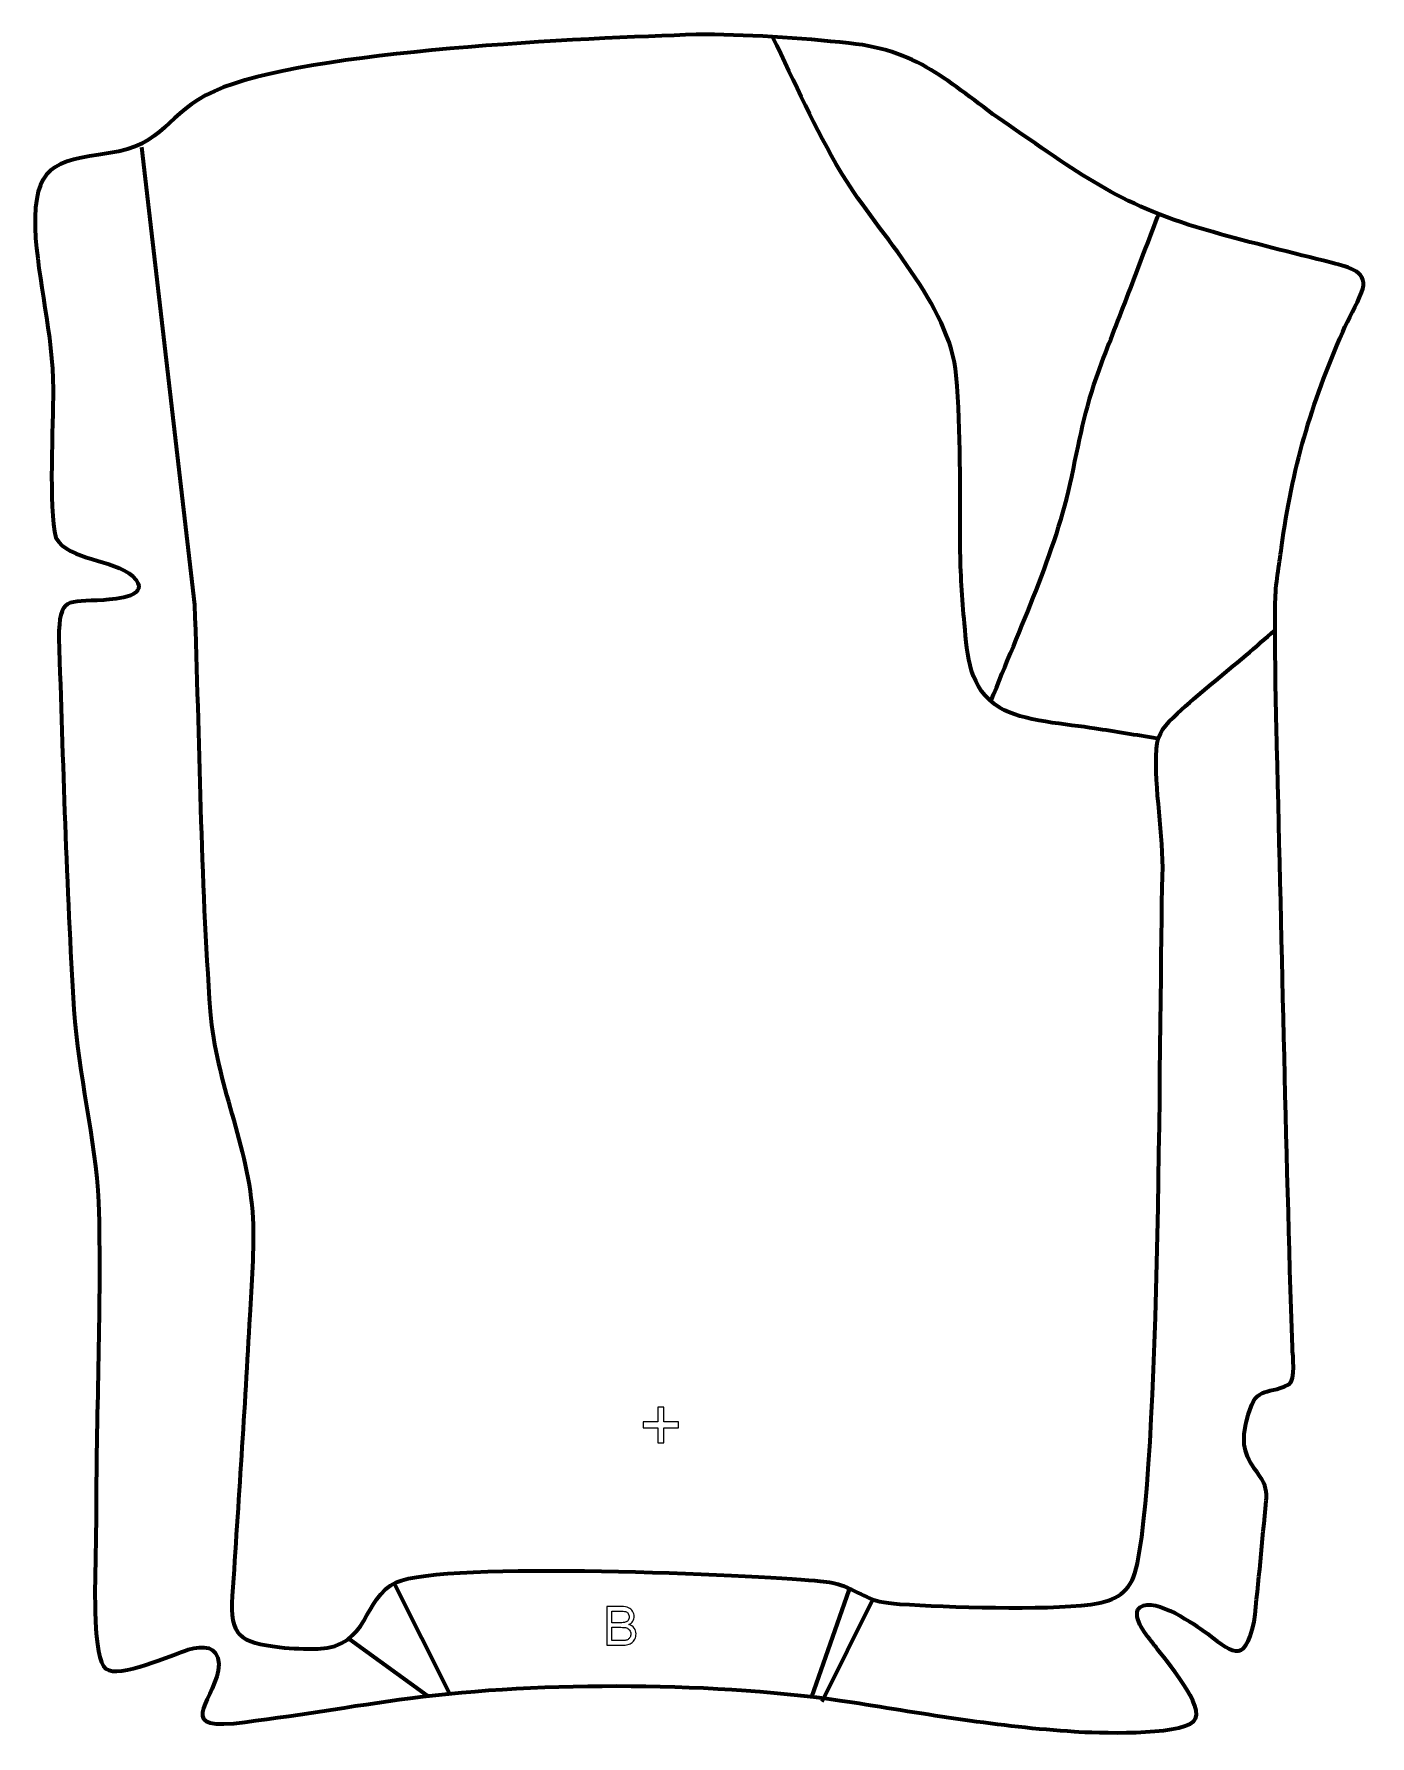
# Model space of a CAD drawing. Header units: millimetres. Extents: x -606 to 22, y 12 to 813.
import ezdxf

# ---------------------------------------------------------------- set-up
doc = ezdxf.new("R2010")
doc.units = ezdxf.units.MM
doc.header["$MEASUREMENT"] = 0
doc.layers.add('layer 2', color=7, linetype='Continuous')
doc.layers.add('layer 3', color=7, linetype='Continuous')

msp = doc.modelspace()

# ---------------------------------------------------------------- linework, layer by layer
at = {"layer": 'layer 2', "color": 142, "lineweight": 158}
for points, knots in [([(-77.9762, 481.4697), (-87.7638, 483.0323), (-97.5514, 484.5948), (-107.339, 486.1574), (-107.339, 486.1574), (-119.3621, 487.9819), (-142.0437, 489.7089), (-151.8605, 495.853), (-151.8605, 495.853), (-166.5889, 505.0712), (-167.041, 519.8738), (-168.5043, 535.4528), (-168.5043, 535.4528), (-169.6201, 547.1327), (-170.4347, 559.5928), (-170.5364, 571.332), (-170.5364, 571.332), (-170.6572, 598.347), (-170.0955, 625.2112), (-172.389, 652.1727), (-172.389, 652.1727), (-175.3045, 685.4833), (-208.474, 718.2302), (-225.7385, 746.2416), (-225.7385, 746.2416), (-225.7385, 746.2416), (-226.5431, 747.5811), (-226.5431, 747.5811), (-226.5431, 747.5811), (-238.7046, 768.0534), (-248.448, 789.9213), (-258.7565, 811.3593)], [0, 0, 0, 0, 0.11111111, 0.11111111, 0.11111111, 0.11111111, 0.22222222, 0.22222222, 0.22222222, 0.22222222, 0.33333333, 0.33333333, 0.33333333, 0.33333333, 0.44444444, 0.44444444, 0.44444444, 0.44444444, 0.55555556, 0.55555556, 0.55555556, 0.55555556, 0.66666667, 0.66666667, 0.66666667, 0.66666667, 0.77777778, 0.77777778, 0.77777778, 0.77777778, 1, 1, 1, 1]), ([(-555.5504, 759.4146), (-555.5504, 759.4146), (-530.6794, 544.3081), (-530.6794, 544.3081), (-530.6794, 544.3081), (-528.2807, 480.8634), (-527.8965, 416.2795), (-523.2623, 353.0616), (-523.2623, 353.0616), (-520.7973, 319.4346), (-505.1515, 290.6791), (-503.2126, 255.7421), (-503.2126, 255.7421), (-502.5548, 242.0144), (-503.9266, 224.0834), (-504.6746, 210.2209), (-504.6746, 210.2209), (-507.0688, 166.2137), (-510.0252, 122.2993), (-512.8699, 78.3244), (-512.8699, 78.3244), (-514.1016, 59.2839), (-509.3917, 56.5489), (-490.6131, 54.186), (-490.6131, 54.186), (-484.5562, 53.4239), (-478.68, 53.3527), (-472.5911, 53.4119), (-472.5911, 53.4119), (-447.9971, 54.4029), (-452.0399, 77.2462), (-435.6807, 84.6958), (-435.6807, 84.6958), (-413.2892, 94.8924), (-266.5487, 88.141), (-238.9199, 85.5102), (-238.9199, 85.5102), (-235.8291, 85.2159), (-230.9405, 84.7998), (-228.0023, 83.8857), (-228.0023, 83.8857), (-214.5055, 79.137), (-215.2492, 75.5185), (-198.9272, 74.4647), (-198.9272, 74.4647), (-176.2164, 72.9987), (-131.5725, 71.4757), (-109.1162, 74.2698), (-109.1162, 74.2698), (-99.9532, 75.41), (-91.2629, 78.8234), (-88.3604, 88.9908), (-88.3604, 88.9908), (-75.7548, 133.1479), (-77.02, 359.2788), (-75.3498, 416.9353), (-75.3498, 416.9353), (-74.8002, 436.2463), (-79.3643, 457.6459), (-78.1898, 476.5017), (-78.1898, 476.5017), (-77.6917, 484.4983), (-74.0519, 487.6591), (-68.2857, 493.1724), (-68.2857, 493.1724), (-58.5605, 502.4709), (-46.5012, 511.6319), (-36.0705, 520.6115), (-36.0705, 520.6115), (-31.5073, 524.5398), (-26.9469, 528.4714), (-22.3856, 532.4019)], [0, 0, 0, 0, 0.05263158, 0.05263158, 0.05263158, 0.05263158, 0.10526316, 0.10526316, 0.10526316, 0.10526316, 0.15789474, 0.15789474, 0.15789474, 0.15789474, 0.21052632, 0.21052632, 0.21052632, 0.21052632, 0.26315789, 0.26315789, 0.26315789, 0.26315789, 0.31578947, 0.31578947, 0.31578947, 0.31578947, 0.36842105, 0.36842105, 0.36842105, 0.36842105, 0.42105263, 0.42105263, 0.42105263, 0.42105263, 0.47368421, 0.47368421, 0.47368421, 0.47368421, 0.52631579, 0.52631579, 0.52631579, 0.52631579, 0.57894737, 0.57894737, 0.57894737, 0.57894737, 0.63157895, 0.63157895, 0.63157895, 0.63157895, 0.68421053, 0.68421053, 0.68421053, 0.68421053, 0.73684211, 0.73684211, 0.73684211, 0.73684211, 0.78947368, 0.78947368, 0.78947368, 0.78947368, 0.84210526, 0.84210526, 0.84210526, 0.84210526, 0.89473684, 0.89473684, 0.89473684, 0.89473684, 1, 1, 1, 1]), ([(-156.094, 498.8659), (-142.5854, 533.1648), (-125.6498, 568.4035), (-118.0796, 604.4802), (-118.0796, 604.4802), (-113.8291, 624.7368), (-111.425, 638.5514), (-103.896, 658.2499), (-103.896, 658.2499), (-99.4671, 669.8376), (-94.9414, 681.391), (-90.5156, 692.9831), (-90.5156, 692.9831), (-86.247, 704.1838), (-81.9783, 715.3844), (-77.7096, 726.585), (-77.7096, 726.585), (-77.7096, 726.585), (-77.176, 727.9851), (-77.176, 727.9851)], [0, 0, 0, 0, 0.16666667, 0.16666667, 0.16666667, 0.16666667, 0.33333333, 0.33333333, 0.33333333, 0.33333333, 0.5, 0.5, 0.5, 0.5, 0.66666667, 0.66666667, 0.66666667, 0.66666667, 1, 1, 1, 1])]:
    msp.add_open_spline(points, degree=3, knots=knots, dxfattribs=at)
at = {"layer": 'layer 2', "color": 142}
for points, knots in [([(-312.7949, 150.3323), (-312.7949, 150.3323), (-312.7949, 157.2468), (-312.7949, 157.2468), (-312.7949, 157.2468), (-312.7949, 157.2468), (-319.674, 157.2468), (-319.674, 157.2468), (-319.674, 157.2468), (-319.674, 157.2468), (-319.674, 160.1396), (-319.674, 160.1396), (-319.674, 160.1396), (-319.674, 160.1396), (-312.7949, 160.1396), (-312.7949, 160.1396), (-312.7949, 160.1396), (-312.7949, 160.1396), (-312.7949, 167.0187), (-312.7949, 167.0187), (-312.7949, 167.0187), (-312.7949, 167.0187), (-309.8668, 167.0187), (-309.8668, 167.0187), (-309.8668, 167.0187), (-309.8668, 167.0187), (-309.8668, 160.1396), (-309.8668, 160.1396), (-309.8668, 160.1396), (-309.8668, 160.1396), (-302.9876, 160.1396), (-302.9876, 160.1396), (-302.9876, 160.1396), (-302.9876, 160.1396), (-302.9876, 157.2468), (-302.9876, 157.2468), (-302.9876, 157.2468), (-302.9876, 157.2468), (-309.8668, 157.2468), (-309.8668, 157.2468), (-309.8668, 157.2468), (-309.8668, 157.2468), (-309.8668, 150.3323), (-309.8668, 150.3323), (-309.8668, 150.3323), (-309.8668, 150.3323), (-312.7949, 150.3323), (-312.7949, 150.3323)], [0, 0, 0, 0, 0.07692308, 0.07692308, 0.07692308, 0.07692308, 0.15384615, 0.15384615, 0.15384615, 0.15384615, 0.23076923, 0.23076923, 0.23076923, 0.23076923, 0.30769231, 0.30769231, 0.30769231, 0.30769231, 0.38461538, 0.38461538, 0.38461538, 0.38461538, 0.46153846, 0.46153846, 0.46153846, 0.46153846, 0.53846154, 0.53846154, 0.53846154, 0.53846154, 0.61538462, 0.61538462, 0.61538462, 0.61538462, 0.69230769, 0.69230769, 0.69230769, 0.69230769, 0.76923077, 0.76923077, 0.76923077, 0.76923077, 0.84615385, 0.84615385, 0.84615385, 0.84615385, 1, 1, 1, 1]), ([(-336.7228, 55.1258), (-336.7228, 55.1258), (-336.7228, 73.3122), (-336.7228, 73.3122), (-336.7228, 73.3122), (-336.7228, 73.3122), (-329.8987, 73.3122), (-329.8987, 73.3122), (-329.8987, 73.3122), (-328.5101, 73.3122), (-327.3968, 73.1302), (-326.5543, 72.7619), (-326.5543, 72.7619), (-325.7161, 72.3936), (-325.06, 71.8263), (-324.5858, 71.0601), (-324.5858, 71.0601), (-324.1075, 70.2981), (-323.8704, 69.498), (-323.8704, 68.6598), (-323.8704, 68.6598), (-323.8704, 67.8851), (-324.0821, 67.1527), (-324.5012, 66.4669), (-324.5012, 66.4669), (-324.9203, 65.7811), (-325.5553, 65.2265), (-326.4062, 64.8032), (-326.4062, 64.8032), (-325.3055, 64.4815), (-324.4588, 63.9311), (-323.8704, 63.1522), (-323.8704, 63.1522), (-323.2777, 62.3775), (-322.9814, 61.4589), (-322.9814, 60.4005), (-322.9814, 60.4005), (-322.9814, 59.5454), (-323.1634, 58.7538), (-323.5233, 58.0214), (-323.5233, 58.0214), (-323.8831, 57.289), (-324.3276, 56.726), (-324.8568, 56.3281), (-324.8568, 56.3281), (-325.3859, 55.9344), (-326.0506, 55.6338), (-326.8464, 55.4306), (-326.8464, 55.4306), (-327.6465, 55.2274), (-328.6244, 55.1258), (-329.7844, 55.1258), (-329.7844, 55.1258), (-329.7844, 55.1258), (-336.7228, 55.1258), (-336.7228, 55.1258)], [0, 0, 0, 0, 0.06666667, 0.06666667, 0.06666667, 0.06666667, 0.13333333, 0.13333333, 0.13333333, 0.13333333, 0.2, 0.2, 0.2, 0.2, 0.26666667, 0.26666667, 0.26666667, 0.26666667, 0.33333333, 0.33333333, 0.33333333, 0.33333333, 0.4, 0.4, 0.4, 0.4, 0.46666667, 0.46666667, 0.46666667, 0.46666667, 0.53333333, 0.53333333, 0.53333333, 0.53333333, 0.6, 0.6, 0.6, 0.6, 0.66666667, 0.66666667, 0.66666667, 0.66666667, 0.73333333, 0.73333333, 0.73333333, 0.73333333, 0.8, 0.8, 0.8, 0.8, 0.86666667, 0.86666667, 0.86666667, 0.86666667, 1, 1, 1, 1]), ([(-334.3098, 65.6668), (-334.3098, 65.6668), (-330.377, 65.6668), (-330.377, 65.6668), (-330.377, 65.6668), (-329.3102, 65.6668), (-328.544, 65.7388), (-328.0826, 65.8785), (-328.0826, 65.8785), (-327.4687, 66.0605), (-327.0073, 66.3653), (-326.6983, 66.7886), (-326.6983, 66.7886), (-326.3892, 67.212), (-326.2326, 67.7411), (-326.2326, 68.3804), (-326.2326, 68.3804), (-326.2326, 68.9857), (-326.3765, 69.5191), (-326.6686, 69.9763), (-326.6686, 69.9763), (-326.9565, 70.4378), (-327.3714, 70.7553), (-327.909, 70.9246), (-327.909, 70.9246), (-328.4466, 71.0939), (-329.3695, 71.1786), (-330.6734, 71.1786), (-330.6734, 71.1786), (-330.6734, 71.1786), (-334.3098, 71.1786), (-334.3098, 71.1786), (-334.3098, 71.1786), (-334.3098, 71.1786), (-334.3098, 65.6668), (-334.3098, 65.6668)], [0, 0, 0, 0, 0.1, 0.1, 0.1, 0.1, 0.2, 0.2, 0.2, 0.2, 0.3, 0.3, 0.3, 0.3, 0.4, 0.4, 0.4, 0.4, 0.5, 0.5, 0.5, 0.5, 0.6, 0.6, 0.6, 0.6, 0.7, 0.7, 0.7, 0.7, 0.8, 0.8, 0.8, 0.8, 1, 1, 1, 1]), ([(-334.3098, 57.2594), (-334.3098, 57.2594), (-329.7801, 57.2594), (-329.7801, 57.2594), (-329.7801, 57.2594), (-329.0012, 57.2594), (-328.4551, 57.289), (-328.1376, 57.3483), (-328.1376, 57.3483), (-327.5873, 57.4457), (-327.1216, 57.6108), (-326.7491, 57.8436), (-326.7491, 57.8436), (-326.3765, 58.0764), (-326.0717, 58.4151), (-325.8304, 58.8596), (-325.8304, 58.8596), (-325.5891, 59.3041), (-325.4706, 59.8163), (-325.4706, 60.3963), (-325.4706, 60.3963), (-325.4706, 61.0779), (-325.6442, 61.6663), (-325.9955, 62.1701), (-325.9955, 62.1701), (-326.3427, 62.6738), (-326.8253, 63.0252), (-327.4433, 63.2284), (-327.4433, 63.2284), (-328.0572, 63.4316), (-328.9462, 63.5332), (-330.1019, 63.5332), (-330.1019, 63.5332), (-330.1019, 63.5332), (-334.3098, 63.5332), (-334.3098, 63.5332), (-334.3098, 63.5332), (-334.3098, 63.5332), (-334.3098, 57.2594), (-334.3098, 57.2594)], [0, 0, 0, 0, 0.09090909, 0.09090909, 0.09090909, 0.09090909, 0.18181818, 0.18181818, 0.18181818, 0.18181818, 0.27272727, 0.27272727, 0.27272727, 0.27272727, 0.36363636, 0.36363636, 0.36363636, 0.36363636, 0.45454545, 0.45454545, 0.45454545, 0.45454545, 0.54545455, 0.54545455, 0.54545455, 0.54545455, 0.63636364, 0.63636364, 0.63636364, 0.63636364, 0.72727273, 0.72727273, 0.72727273, 0.72727273, 0.81818182, 0.81818182, 0.81818182, 0.81818182, 1, 1, 1, 1])]:
    msp.add_open_spline(points, degree=3, knots=knots, dxfattribs=at)
at = {"layer": 'layer 2', "color": 142, "lineweight": 158}
for points in [[(-436.999, 84.6802), (-436.999, 84.6802), (-410.6703, 32.3632), (-410.6703, 32.3632)], [(-222.9008, 80.9559), (-222.9008, 80.9559), (-240.4133, 30.9121), (-240.4133, 30.9121)], [(-235.4682, 28.6345), (-235.4682, 28.6345), (-211.624, 76.6159), (-211.624, 76.6159)], [(-421.0357, 31.2729), (-421.0357, 31.2729), (-457.6089, 57.7379), (-457.6089, 57.7379)]]:
    msp.add_open_spline(points, degree=3, dxfattribs=at)
at = {"layer": 'layer 3', "color": 242, "lineweight": 158}
msp.add_open_spline([(-294.7514, 812.3747), (-272.0491, 812.6575), (-245.5229, 810.7321), (-222.8685, 808.348), (-222.8685, 808.348), (-187.8552, 804.6634), (-174.7624, 788.3212), (-147.6875, 769.735), (-147.6875, 769.735), (-112.369, 745.5604), (-94.2505, 731.4035), (-51.7805, 719.5816), (-51.7805, 719.5816), (-33.1473, 714.3949), (-14.3811, 709.7431), (4.3878, 705.0802), (4.3878, 705.0802), (12.4333, 702.8561), (22.1904, 701.0426), (18.2318, 691.0702), (18.2318, 691.0702), (15.9609, 685.3493), (12.0414, 678.7419), (9.3702, 672.6606), (9.3702, 672.6606), (-5.6668, 638.043), (-14.3979, 608.7148), (-19.3893, 571.2522), (-19.3893, 571.2522), (-20.5264, 562.7183), (-22.2714, 554.123), (-22.3358, 545.5067), (-22.3358, 545.5067), (-22.483, 525.7942), (-22.3039, 506.8041), (-21.799, 487.0993), (-21.799, 487.0993), (-19.3052, 389.7847), (-17.4521, 292.305), (-14.3024, 195.0296), (-14.3024, 195.0296), (-14.1162, 191.1925), (-12.594, 179.9839), (-15.991, 177.6613), (-15.991, 177.6613), (-27.2429, 172.1074), (-31.5685, 178.2591), (-35.8284, 160.4326), (-35.8284, 160.4326), (-38.6802, 148.4986), (-36.5025, 144.1217), (-29.7102, 134.6963), (-29.7102, 134.6963), (-26.6336, 130.4271), (-26.2424, 126.9607), (-26.623, 123.0003), (-26.623, 123.0003), (-28.4342, 104.148), (-30.185, 84.8656), (-32.243, 66.0884), (-32.243, 66.0884), (-37.1078, 44.805), (-42.6468, 52.1857), (-56.6209, 62.2556), (-56.6209, 62.2556), (-61.6435, 65.7055), (-81.8576, 79.6251), (-86.9521, 71.8476), (-86.9521, 71.8476), (-89.1418, 66.2827), (-81.5969, 58.3795), (-78.4434, 54.1546), (-78.4434, 54.1546), (-74.3924, 48.7274), (-54.3497, 25.4442), (-60.6818, 19.3636), (-60.6818, 19.3636), (-67.8887, 12.4429), (-106.958, 13.9241), (-116.9475, 14.5566), (-116.9475, 14.5566), (-152.1632, 16.7864), (-186.5684, 22.791), (-221.3309, 28.3027), (-221.3309, 28.3027), (-283.4009, 37.9946), (-367.0561, 38.2741), (-429.2118, 30.2833), (-429.2118, 30.2833), (-456.8387, 26.5549), (-484.5092, 21.6802), (-512.1233, 18.3039), (-512.1233, 18.3039), (-540.2686, 16.0315), (-519.8375, 30.2963), (-519.1711, 46.2276), (-519.1711, 46.2276), (-520.0275, 55.2475), (-526.3367, 54.7742), (-533.6322, 53.088), (-533.6322, 53.088), (-540.9622, 50.6906), (-566.3321, 39.4135), (-572.3064, 43.9811), (-572.3064, 43.9811), (-578.6515, 48.8322), (-577.4242, 83.6379), (-577.2798, 92.7002), (-577.2798, 92.7002), (-577.1432, 101.2686), (-576.9172, 109.8117), (-576.9051, 118.3842), (-576.9051, 118.3842), (-576.9001, 166.5803), (-574.4579, 215.2778), (-575.7729, 263.3715), (-575.7729, 263.3715), (-577.4322, 293.8448), (-585.3265, 323.0951), (-587.3733, 353.9964), (-587.3733, 353.9964), (-591.0276, 412.1914), (-592.4071, 470.4061), (-594.5231, 528.6616), (-594.5231, 528.6616), (-594.1362, 548.311), (-590.7708, 545.508), (-573.3228, 546.5211), (-573.3228, 546.5211), (-567.6747, 546.849), (-550.1469, 548.2961), (-559.6427, 557.6818), (-559.6427, 557.6818), (-569.1892, 566.1366), (-589.2288, 564.7746), (-595.9398, 575.7612), (-595.9398, 575.7612), (-599.3554, 590.4177), (-597.1594, 628.5211), (-597.1074, 645.5643), (-597.1074, 645.5643), (-597.3287, 672.3507), (-604.3688, 695.8856), (-605.672, 721.4993), (-605.672, 721.4993), (-606.1316, 750.264), (-597.1647, 753.0371), (-571.1183, 756.5937), (-571.1183, 756.5937), (-544.2972, 760.256), (-544.0923, 775.5749), (-521.3215, 785.8271), (-521.3215, 785.8271), (-477.9922, 805.3354), (-344.8304, 810.7212), (-294.7514, 812.3747)], degree=3, knots=[0, 0, 0, 0, 0.025, 0.025, 0.025, 0.025, 0.05, 0.05, 0.05, 0.05, 0.075, 0.075, 0.075, 0.075, 0.1, 0.1, 0.1, 0.1, 0.125, 0.125, 0.125, 0.125, 0.15, 0.15, 0.15, 0.15, 0.175, 0.175, 0.175, 0.175, 0.2, 0.2, 0.2, 0.2, 0.225, 0.225, 0.225, 0.225, 0.25, 0.25, 0.25, 0.25, 0.275, 0.275, 0.275, 0.275, 0.3, 0.3, 0.3, 0.3, 0.325, 0.325, 0.325, 0.325, 0.35, 0.35, 0.35, 0.35, 0.375, 0.375, 0.375, 0.375, 0.4, 0.4, 0.4, 0.4, 0.425, 0.425, 0.425, 0.425, 0.45, 0.45, 0.45, 0.45, 0.475, 0.475, 0.475, 0.475, 0.5, 0.5, 0.5, 0.5, 0.525, 0.525, 0.525, 0.525, 0.55, 0.55, 0.55, 0.55, 0.575, 0.575, 0.575, 0.575, 0.6, 0.6, 0.6, 0.6, 0.625, 0.625, 0.625, 0.625, 0.65, 0.65, 0.65, 0.65, 0.675, 0.675, 0.675, 0.675, 0.7, 0.7, 0.7, 0.7, 0.725, 0.725, 0.725, 0.725, 0.75, 0.75, 0.75, 0.75, 0.775, 0.775, 0.775, 0.775, 0.8, 0.8, 0.8, 0.8, 0.825, 0.825, 0.825, 0.825, 0.85, 0.85, 0.85, 0.85, 0.875, 0.875, 0.875, 0.875, 0.9, 0.9, 0.9, 0.9, 0.925, 0.925, 0.925, 0.925, 0.95, 0.95, 0.95, 0.95, 1, 1, 1, 1], dxfattribs=at)

doc.saveas('drawing.dxf')
